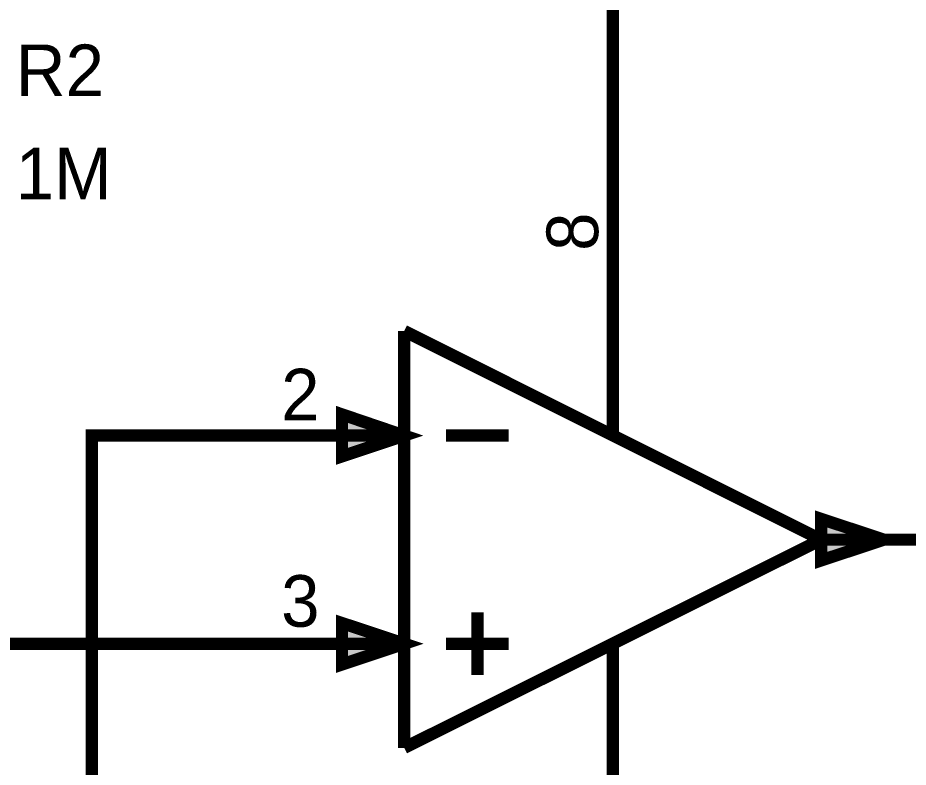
# Model space of a CAD drawing. Header units: inches. Extents: x 0 to 432, y 0 to 280.
# Drawn here: x 97.26 to 118.97, y 159.54 to 177.81 of the extents above; entities that cross this region are included whole.
import ezdxf

# ---------------------------------------------------------------- set-up
doc = ezdxf.new("R2010")
doc.units = ezdxf.units.IN
doc.layers.add('Sheet', color=255, linetype='Continuous')

msp = doc.modelspace()

# ---------------------------------------------------------------- linework, layer by layer
at = {"layer": 'Sheet'}
for points in [[(111.768, 175.254, 0.3, 0.3, 0), (111.768, 208.27, 0.3, 0.3, 0)], [(111.768, 170.178, 0.3, 0.3, 0), (111.768, 175.254, 0.3, 0.3, 0)], [(106.681, 170.178, 0.3, 0.3, 0), (116.845, 165.091, 0.3, 0.3, 0)], [(106.681, 170.178, 0.3, 0.3, 0), (106.681, 160.015, 0.3, 0.3, 0)], [(111.768, 170.178, 0.3, 0.3, 0), (111.768, 167.629, 0.3, 0.3, 0)], [(96.528, 167.629, 0.3, 0.3, 0), (96.528, 162.553, 0.3, 0.3, 0), (101.605, 162.553, 0.3, 0.3, 0)], [(99.066, 147.314, 0.3, 0.3, 0), (99.066, 167.629, 0.3, 0.3, 0), (101.605, 167.629, 0.3, 0.3, 0)], [(106.681, 167.629, 0.3, 0.3, 0), (101.605, 167.629, 0.3, 0.3, 0)], [(107.703, 167.629, 0.3, 0.3, 0), (109.23, 167.629, 0.3, 0.3, 0)], [(106.681, 160.015, 0.3, 0.3, 0), (116.845, 165.091, 0.3, 0.3, 0)], [(116.845, 165.091, 0.3, 0.3, 0), (121.921, 165.091, 0.3, 0.3, 0)], [(108.467, 163.316, 0.3, 0.3, 0), (108.467, 161.789, 0.3, 0.3, 0)], [(106.681, 162.553, 0.3, 0.3, 0), (101.605, 162.553, 0.3, 0.3, 0)], [(107.703, 162.553, 0.3, 0.3, 0), (109.23, 162.553, 0.3, 0.3, 0)], [(111.768, 162.553, 0.3, 0.3, 0), (111.768, 160.015, 0.3, 0.3, 0)], [(111.768, 160.015, 0.3, 0.3, 0), (111.768, 154.939, 0.3, 0.3, 0)]]:
    msp.add_lwpolyline(points, format="xyseb", dxfattribs=at)
for points in [[(105.165, 168.145, 0.3, 0.3, 0), (106.681, 167.629, 0.3, 0.3, 0), (105.165, 167.123, 0.3, 0.3, 0), (105.165, 168.145, 0.3, 0.3, 0)], [(105.165, 168.145, 0.0991, 0.0991, 0), (106.681, 167.629, 0.0991, 0.0991, 0), (105.165, 167.123, 0.0991, 0.0991, 0), (105.165, 168.145, 0.0991, 0.0991, 0)], [(118.372, 165.091, 0.3, 0.3, 0), (116.845, 165.596, 0.3, 0.3, 0), (116.845, 164.585, 0.3, 0.3, 0), (118.372, 165.091, 0.3, 0.3, 0)], [(118.372, 165.091, 0.0991, 0.0991, 0), (116.845, 165.596, 0.0991, 0.0991, 0), (116.845, 164.585, 0.0991, 0.0991, 0), (118.372, 165.091, 0.0991, 0.0991, 0)], [(105.165, 163.058, 0.3, 0.3, 0), (106.681, 162.553, 0.3, 0.3, 0), (105.165, 162.048, 0.3, 0.3, 0), (105.165, 163.058, 0.3, 0.3, 0)], [(105.165, 163.058, 0.0991, 0.0991, 0), (106.681, 162.553, 0.0991, 0.0991, 0), (105.165, 162.048, 0.0991, 0.0991, 0), (105.165, 163.058, 0.0991, 0.0991, 0)]]:
    msp.add_lwpolyline(points, format="xyseb", close=True, dxfattribs=at)
for points in [[(105.106, 167.063), (106.837, 167.64), (105.106, 168.217)], [(116.79, 164.523), (118.521, 165.1), (116.79, 165.677)], [(105.106, 161.983), (106.837, 162.56), (105.106, 163.137)]]:
    msp.add_solid(points, dxfattribs=at)

# ---------------------------------------------------------------- texts
for s, height, p in [('R2', 1.2577, (97.213, 175.905)), ('1M', 1.2577, (97.213, 173.39)), ('2', 1.258, (103.682, 167.999)), ('3', 1.258, (103.682, 162.968))]:
    msp.add_text(s, height=height, dxfattribs=at).set_placement(p)
msp.add_text('8', height=1.258, rotation=90, dxfattribs=at).set_placement((111.409, 172.132))

doc.saveas('drawing.dxf')
